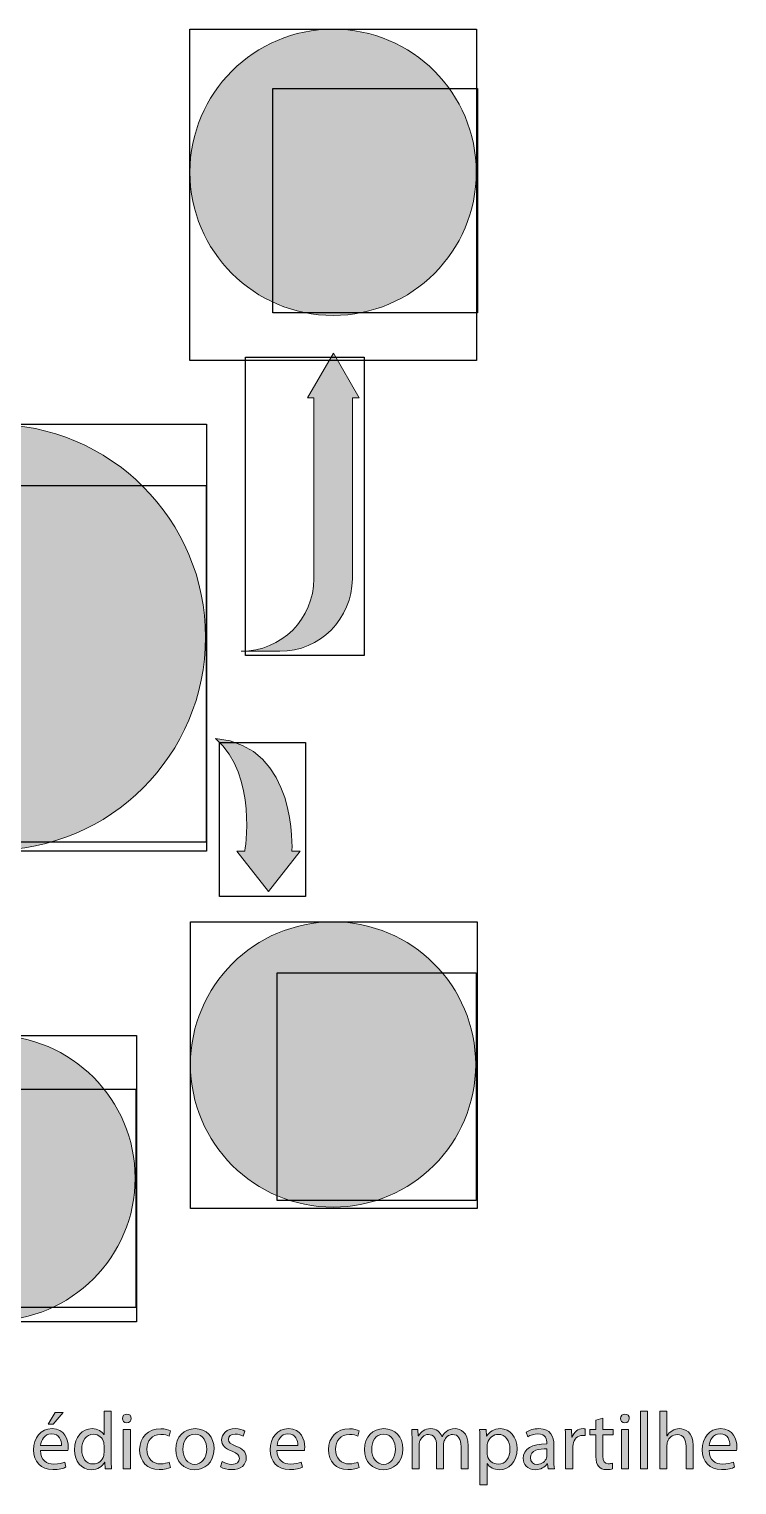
# Model space of a CAD drawing. Header units: inches. Extents: x -507 to 1392, y -754 to 68.
# Drawn here: x 1300.2 to 1387.4, y -216.9 to -37.6 of the extents above; entities that cross this region are included whole.
import ezdxf

# ---------------------------------------------------------------- set-up
doc = ezdxf.new("R2010")
doc.units = ezdxf.units.IN
doc.header["$MEASUREMENT"] = 0
doc.layers.add('back', color=7, linetype='Continuous')
picture_1 = doc.add_image_def('image11.png', size_in_pixel=(158, 183))
picture_2 = doc.add_image_def('image12.png', size_in_pixel=(219, 219))
picture_3 = doc.add_image_def('image15.png', size_in_pixel=(105, 115))
picture_4 = doc.add_image_def('image16.png', size_in_pixel=(105, 115))
picture_5 = doc.add_image_def('image17.png', size_in_pixel=(147, 170))
picture_6 = doc.add_image_def('image20.png', size_in_pixel=(105, 112))
picture_7 = doc.add_image_def('image21.png', size_in_pixel=(147, 147))
picture_8 = doc.add_image_def('image22.png', size_in_pixel=(102, 117))
picture_9 = doc.add_image_def('image23.png', size_in_pixel=(147, 147))
picture_10 = doc.add_image_def('image25.png', size_in_pixel=(61, 153))
picture_11 = doc.add_image_def('image27.png', size_in_pixel=(44, 79))

# ---------------------------------------------------------------- blocks, each defined once
blk = doc.blocks.new('block 54')
at = {"layer": 'back', "true_color": 0x326699}
h = blk.add_hatch(color=165, dxfattribs=at)
h.dxf.hatch_style = 2
edge = h.paths.add_edge_path()
edge.add_spline(control_points=[(1321.95, -112.53), (1321.95, -98.05), (1310.21, -86.3), (1295.72, -86.3), (1281.24, -86.3), (1269.49, -98.05), (1269.49, -112.53), (1269.49, -127.01), (1281.24, -138.76), (1295.72, -138.76), (1310.21, -138.76), (1321.95, -127.01), (1321.95, -112.53)], knot_values=[0, 0, 0, 0, 1, 1, 1, 2, 2, 2, 3, 3, 3, 4, 4, 4, 4], degree=3, periodic=1)
at = {"layer": 'back', "lineweight": 0}
blk.add_open_spline([(1321.95, -112.53), (1321.95, -98.05), (1310.21, -86.3), (1295.72, -86.3), (1281.24, -86.3), (1269.49, -98.05), (1269.49, -112.53), (1269.49, -127.01), (1281.24, -138.76), (1295.72, -138.76), (1310.21, -138.76), (1321.95, -127.01), (1321.95, -112.53)], degree=3, knots=[0, 0, 0, 0, 1, 1, 1, 2, 2, 2, 3, 3, 3, 4, 4, 4, 4], dxfattribs=at)
blk = doc.blocks.new('block 53')
at = {"layer": 'back'}
blk.add_blockref('block 54', (0, 0), dxfattribs=at)
blk = doc.blocks.new('block 55')
at = {"layer": 'back'}
image = blk.add_image(picture_2, insert=(1269.49, -138.86), size_in_units=(52.56, 52.56), dxfattribs=at)
blk = doc.blocks.new('block 52')
at = {"layer": 'back'}
for name in ['block 53', 'block 55']:
    blk.add_blockref(name, (0, 0), dxfattribs=at)
image = blk.add_image(picture_1, insert=(1284.12, -137.77), size_in_units=(37.92, 43.92), dxfattribs=at)
blk = doc.blocks.new('block 62')
at = {"layer": 'back'}
image = blk.add_image(picture_5, insert=(1320.02, -78.43), size_in_units=(35.28, 40.8), dxfattribs=at)
blk = doc.blocks.new('block 61')
at = {"layer": 'back', "true_color": 0x326699}
h = blk.add_hatch(color=165, dxfattribs=at)
h.dxf.hatch_style = 2
edge = h.paths.add_edge_path()
edge.add_spline(control_points=[(1355.28, -55.26), (1355.28, -45.52), (1347.39, -37.63), (1337.65, -37.63), (1327.91, -37.63), (1320.02, -45.52), (1320.02, -55.26), (1320.02, -65), (1327.91, -72.89), (1337.65, -72.89), (1347.39, -72.89), (1355.28, -65), (1355.28, -55.26)], knot_values=[0, 0, 0, 0, 1, 1, 1, 2, 2, 2, 3, 3, 3, 4, 4, 4, 4], degree=3, periodic=1)
at = {"layer": 'back', "lineweight": 0}
blk.add_open_spline([(1355.28, -55.26), (1355.28, -45.52), (1347.39, -37.63), (1337.65, -37.63), (1327.91, -37.63), (1320.02, -45.52), (1320.02, -55.26), (1320.02, -65), (1327.91, -72.89), (1337.65, -72.89), (1347.39, -72.89), (1355.28, -65), (1355.28, -55.26)], degree=3, knots=[0, 0, 0, 0, 1, 1, 1, 2, 2, 2, 3, 3, 3, 4, 4, 4, 4], dxfattribs=at)
at = {"layer": 'back'}
blk.add_blockref('block 62', (0, 0), dxfattribs=at)
image = blk.add_image(picture_4, insert=(1330.23, -72.56), size_in_units=(25.2, 27.6), dxfattribs=at)
blk = doc.blocks.new('block 60')
at = {"layer": 'back'}
blk.add_blockref('block 61', (0, 0), dxfattribs=at)
image = blk.add_image(picture_3, insert=(1330.23, -72.56), size_in_units=(25.2, 27.6), dxfattribs=at)
blk = doc.blocks.new('block 68')
at = {"layer": 'back', "true_color": 0x326699}
h = blk.add_hatch(color=165, dxfattribs=at)
h.dxf.hatch_style = 2
edge = h.paths.add_edge_path()
edge.add_spline(control_points=[(1313.28, -179.14), (1313.28, -169.44), (1305.42, -161.57), (1295.72, -161.57), (1286.02, -161.57), (1278.16, -169.44), (1278.16, -179.14), (1278.16, -188.83), (1286.02, -196.7), (1295.72, -196.7), (1305.42, -196.7), (1313.28, -188.83), (1313.28, -179.14)], knot_values=[0, 0, 0, 0, 1, 1, 1, 2, 2, 2, 3, 3, 3, 4, 4, 4, 4], degree=3, periodic=1)
at = {"layer": 'back', "lineweight": 0}
blk.add_open_spline([(1313.28, -179.14), (1313.28, -169.44), (1305.42, -161.57), (1295.72, -161.57), (1286.02, -161.57), (1278.16, -169.44), (1278.16, -179.14), (1278.16, -188.83), (1286.02, -196.7), (1295.72, -196.7), (1305.42, -196.7), (1313.28, -188.83), (1313.28, -179.14)], degree=3, knots=[0, 0, 0, 0, 1, 1, 1, 2, 2, 2, 3, 3, 3, 4, 4, 4, 4], dxfattribs=at)
at = {"layer": 'back'}
image = blk.add_image(picture_6, insert=(1288.18, -195.08), size_in_units=(25.2, 26.88), dxfattribs=at)
blk = doc.blocks.new('block 67')
at = {"layer": 'back'}
blk.add_blockref('block 68', (0, 0), dxfattribs=at)
blk = doc.blocks.new('block 69')
at = {"layer": 'back'}
image = blk.add_image(picture_7, insert=(1278.16, -196.85), size_in_units=(35.28, 35.28), dxfattribs=at)
blk = doc.blocks.new('block 66')
at = {"layer": 'back'}
for name in ['block 67', 'block 69']:
    blk.add_blockref(name, (0, 0), dxfattribs=at)
blk = doc.blocks.new('block 72')
at = {"layer": 'back', "true_color": 0x326699}
h = blk.add_hatch(color=165, dxfattribs=at)
h.dxf.hatch_style = 2
edge = h.paths.add_edge_path()
edge.add_spline(control_points=[(1355.21, -165.16), (1355.21, -155.46), (1347.35, -147.59), (1337.65, -147.59), (1327.95, -147.59), (1320.09, -155.46), (1320.09, -165.16), (1320.09, -174.85), (1327.95, -182.72), (1337.65, -182.72), (1347.35, -182.72), (1355.21, -174.85), (1355.21, -165.16)], knot_values=[0, 0, 0, 0, 1, 1, 1, 2, 2, 2, 3, 3, 3, 4, 4, 4, 4], degree=3, periodic=1)
at = {"layer": 'back', "lineweight": 0}
blk.add_open_spline([(1355.21, -165.16), (1355.21, -155.46), (1347.35, -147.59), (1337.65, -147.59), (1327.95, -147.59), (1320.09, -155.46), (1320.09, -165.16), (1320.09, -174.85), (1327.95, -182.72), (1337.65, -182.72), (1347.35, -182.72), (1355.21, -174.85), (1355.21, -165.16)], degree=3, knots=[0, 0, 0, 0, 1, 1, 1, 2, 2, 2, 3, 3, 3, 4, 4, 4, 4], dxfattribs=at)
blk = doc.blocks.new('block 71')
at = {"layer": 'back'}
blk.add_blockref('block 72', (0, 0), dxfattribs=at)
blk = doc.blocks.new('block 73')
at = {"layer": 'back'}
image = blk.add_image(picture_9, insert=(1320.09, -182.87), size_in_units=(35.28, 35.28), dxfattribs=at)
blk = doc.blocks.new('block 70')
at = {"layer": 'back'}
for name in ['block 71', 'block 73']:
    blk.add_blockref(name, (0, 0), dxfattribs=at)
image = blk.add_image(picture_8, insert=(1330.77, -181.92), size_in_units=(24.48, 28.08), dxfattribs=at)
blk = doc.blocks.new('block 77')
at = {"layer": 'back', "true_color": 0xcc3332}
h = blk.add_hatch(color=22, dxfattribs=at)
h.dxf.hatch_style = 2
edge = h.paths.add_edge_path()
edge.add_spline(control_points=[(1337.68, -77.54), (1337.68, -77.54), (1340.86, -83.06), (1340.86, -83.06), (1340.86, -83.06), (1340.02, -83.06), (1340.02, -83.06), (1340.02, -83.06), (1340.02, -105.32), (1340.02, -105.32), (1340.02, -110.26), (1336.02, -114.26), (1331.08, -114.26), (1331.08, -114.26), (1326.35, -114.26), (1326.35, -114.26), (1331.29, -114.26), (1335.29, -110.26), (1335.29, -105.32), (1335.29, -105.32), (1335.29, -83.06), (1335.29, -83.06), (1335.29, -83.06), (1334.49, -83.06), (1334.49, -83.06), (1334.49, -83.06), (1337.68, -77.54), (1337.68, -77.54)], knot_values=[0, 0, 0, 0, 1, 1, 1, 2, 2, 2, 3, 3, 3, 4, 4, 4, 5, 5, 5, 6, 6, 6, 7, 7, 7, 8, 8, 8, 9, 9, 9, 9], degree=3, periodic=1)
at = {"layer": 'back', "lineweight": 0}
blk.add_open_spline([(1337.68, -77.54), (1337.68, -77.54), (1340.86, -83.06), (1340.86, -83.06), (1340.86, -83.06), (1340.02, -83.06), (1340.02, -83.06), (1340.02, -83.06), (1340.02, -105.32), (1340.02, -105.32), (1340.02, -110.26), (1336.02, -114.26), (1331.08, -114.26), (1331.08, -114.26), (1326.35, -114.26), (1326.35, -114.26), (1331.29, -114.26), (1335.29, -110.26), (1335.29, -105.32), (1335.29, -105.32), (1335.29, -83.06), (1335.29, -83.06), (1335.29, -83.06), (1334.49, -83.06), (1334.49, -83.06), (1334.49, -83.06), (1337.68, -77.54), (1337.68, -77.54)], degree=3, knots=[0, 0, 0, 0, 1, 1, 1, 2, 2, 2, 3, 3, 3, 4, 4, 4, 5, 5, 5, 6, 6, 6, 7, 7, 7, 8, 8, 8, 9, 9, 9, 9], dxfattribs=at)
blk = doc.blocks.new('block 76')
at = {"layer": 'back'}
blk.add_blockref('block 77', (0, 0), dxfattribs=at)
image = blk.add_image(picture_10, insert=(1326.85, -114.76), size_in_units=(14.64, 36.72), dxfattribs=at)
blk = doc.blocks.new('block 81')
at = {"layer": 'back', "true_color": 0xcc3332}
h = blk.add_hatch(color=22, dxfattribs=at)
h.dxf.hatch_style = 2
edge = h.paths.add_edge_path()
edge.add_spline(control_points=[(1329.7, -143.86), (1329.7, -143.86), (1333.6, -138.89), (1333.6, -138.89), (1333.6, -138.89), (1332.58, -138.89), (1332.58, -138.89), (1332.58, -138.89), (1333.37, -125.89), (1323.18, -125), (1328.42, -129.62), (1326.78, -138.89), (1326.78, -138.89), (1326.78, -138.89), (1325.8, -138.89), (1325.8, -138.89), (1325.8, -138.89), (1329.7, -143.86), (1329.7, -143.86)], knot_values=[0, 0, 0, 0, 1, 1, 1, 2, 2, 2, 3, 3, 3, 4, 4, 4, 5, 5, 5, 6, 6, 6, 6], degree=3, periodic=1)
at = {"layer": 'back', "lineweight": 0}
blk.add_open_spline([(1329.7, -143.86), (1329.7, -143.86), (1333.6, -138.89), (1333.6, -138.89), (1333.6, -138.89), (1332.58, -138.89), (1332.58, -138.89), (1332.58, -138.89), (1333.37, -125.89), (1323.18, -125), (1328.42, -129.62), (1326.78, -138.89), (1326.78, -138.89), (1326.78, -138.89), (1325.8, -138.89), (1325.8, -138.89), (1325.8, -138.89), (1329.7, -143.86), (1329.7, -143.86)], degree=3, knots=[0, 0, 0, 0, 1, 1, 1, 2, 2, 2, 3, 3, 3, 4, 4, 4, 5, 5, 5, 6, 6, 6, 6], dxfattribs=at)
blk = doc.blocks.new('block 80')
at = {"layer": 'back'}
blk.add_blockref('block 81', (0, 0), dxfattribs=at)
image = blk.add_image(picture_11, insert=(1323.68, -144.46), size_in_units=(10.56, 18.96), dxfattribs=at)
blk = doc.blocks.new('block 51')
at = {"layer": 'back'}
for name in ['block 60', 'block 76', 'block 52', 'block 80', 'block 70', 'block 66']:
    blk.add_blockref(name, (0, 0), dxfattribs=at)
blk = doc.blocks.new('block 163')
at = {"layer": 'back', "true_color": 0x231f20}
h = blk.add_hatch(color=250, dxfattribs=at)
h.dxf.hatch_style = 2
edge = h.paths.add_edge_path()
edge.add_spline(control_points=[(1310.33, -207.85), (1310.33, -207.85), (1310.33, -213.7), (1310.33, -213.7), (1310.33, -214.13), (1310.34, -214.62), (1310.37, -214.95), (1310.37, -214.95), (1309.58, -214.95), (1309.58, -214.95), (1309.58, -214.95), (1309.54, -214.11), (1309.54, -214.11), (1309.54, -214.11), (1309.52, -214.11), (1309.52, -214.11), (1309.25, -214.65), (1308.67, -215.06), (1307.88, -215.06), (1306.71, -215.06), (1305.81, -214.07), (1305.81, -212.6), (1305.8, -210.99), (1306.8, -210), (1307.98, -210), (1308.71, -210), (1309.21, -210.35), (1309.43, -210.74), (1309.43, -210.74), (1309.45, -210.74), (1309.45, -210.74), (1309.45, -210.74), (1309.45, -207.85), (1309.45, -207.85), (1309.45, -207.85), (1310.33, -207.85), (1310.33, -207.85)], knot_values=[0, 0, 0, 0, 1, 1, 1, 2, 2, 2, 3, 3, 3, 4, 4, 4, 5, 5, 5, 6, 6, 6, 7, 7, 7, 8, 8, 8, 9, 9, 9, 10, 10, 10, 11, 11, 11, 12, 12, 12, 12], degree=3, periodic=1)
edge = h.paths.add_edge_path()
edge.add_spline(control_points=[(1309.45, -212.08), (1309.45, -211.97), (1309.44, -211.82), (1309.42, -211.71), (1309.28, -211.15), (1308.8, -210.69), (1308.15, -210.69), (1307.24, -210.69), (1306.7, -211.49), (1306.7, -212.56), (1306.7, -213.54), (1307.18, -214.35), (1308.12, -214.35), (1308.71, -214.35), (1309.25, -213.96), (1309.42, -213.3), (1309.44, -213.18), (1309.45, -213.06), (1309.45, -212.92), (1309.45, -212.92), (1309.45, -212.08), (1309.45, -212.08)], knot_values=[0, 0, 0, 0, 1, 1, 1, 2, 2, 2, 3, 3, 3, 4, 4, 4, 5, 5, 5, 6, 6, 6, 7, 7, 7, 7], degree=3, periodic=1)
h = blk.add_hatch(color=250, dxfattribs=at)
h.dxf.hatch_style = 2
h.paths.add_polyline_path([(1375.5, -207.85), (1376.38, -207.85), (1376.38, -214.95), (1375.5, -214.95)])
h = blk.add_hatch(color=250, dxfattribs=at)
h.dxf.hatch_style = 2
edge = h.paths.add_edge_path()
edge.add_spline(control_points=[(1377.88, -207.85), (1377.88, -207.85), (1378.76, -207.85), (1378.76, -207.85), (1378.76, -207.85), (1378.76, -210.87), (1378.76, -210.87), (1378.76, -210.87), (1378.78, -210.87), (1378.78, -210.87), (1378.92, -210.62), (1379.14, -210.4), (1379.41, -210.25), (1379.67, -210.1), (1379.97, -210), (1380.3, -210), (1380.95, -210), (1381.99, -210.4), (1381.99, -212.07), (1381.99, -212.07), (1381.99, -214.95), (1381.99, -214.95), (1381.99, -214.95), (1381.11, -214.95), (1381.11, -214.95), (1381.11, -214.95), (1381.11, -212.17), (1381.11, -212.17), (1381.11, -211.39), (1380.82, -210.73), (1380, -210.73), (1379.42, -210.73), (1378.98, -211.13), (1378.82, -211.61), (1378.77, -211.73), (1378.76, -211.86), (1378.76, -212.03), (1378.76, -212.03), (1378.76, -214.95), (1378.76, -214.95), (1378.76, -214.95), (1377.88, -214.95), (1377.88, -214.95), (1377.88, -214.95), (1377.88, -207.85), (1377.88, -207.85)], knot_values=[0, 0, 0, 0, 1, 1, 1, 2, 2, 2, 3, 3, 3, 4, 4, 4, 5, 5, 5, 6, 6, 6, 7, 7, 7, 8, 8, 8, 9, 9, 9, 10, 10, 10, 11, 11, 11, 12, 12, 12, 13, 13, 13, 14, 14, 14, 15, 15, 15, 15], degree=3, periodic=1)
h = blk.add_hatch(color=250, dxfattribs=at)
h.dxf.hatch_style = 2
edge = h.paths.add_edge_path()
edge.add_spline(control_points=[(1301.62, -212.69), (1301.64, -213.88), (1302.4, -214.37), (1303.28, -214.37), (1303.91, -214.37), (1304.29, -214.26), (1304.62, -214.12), (1304.62, -214.12), (1304.76, -214.75), (1304.76, -214.75), (1304.46, -214.89), (1303.93, -215.05), (1303.16, -215.05), (1301.67, -215.05), (1300.78, -214.07), (1300.78, -212.61), (1300.78, -211.15), (1301.64, -210), (1303.05, -210), (1304.62, -210), (1305.04, -211.39), (1305.04, -212.28), (1305.04, -212.46), (1305.03, -212.6), (1305.01, -212.69), (1305.01, -212.69), (1301.62, -212.69), (1301.62, -212.69)], knot_values=[0, 0, 0, 0, 1, 1, 1, 2, 2, 2, 3, 3, 3, 4, 4, 4, 5, 5, 5, 6, 6, 6, 7, 7, 7, 8, 8, 8, 9, 9, 9, 9], degree=3, periodic=1)
edge = h.paths.add_edge_path()
edge.add_spline(control_points=[(1304.2, -212.06), (1304.21, -211.5), (1303.97, -210.63), (1302.98, -210.63), (1302.09, -210.63), (1301.7, -211.45), (1301.63, -212.06), (1301.63, -212.06), (1304.2, -212.06), (1304.2, -212.06)], knot_values=[0, 0, 0, 0, 1, 1, 1, 2, 2, 2, 3, 3, 3, 3], degree=3, periodic=1)
h.paths.add_polyline_path([(1304.41, -208.02), (1303.19, -209.45), (1302.56, -209.45), (1303.44, -208.02)])
h = blk.add_hatch(color=250, dxfattribs=at)
h.dxf.hatch_style = 2
edge = h.paths.add_edge_path()
edge.add_spline(control_points=[(1312.8, -208.75), (1312.81, -209.05), (1312.59, -209.29), (1312.24, -209.29), (1311.93, -209.29), (1311.71, -209.05), (1311.71, -208.75), (1311.71, -208.44), (1311.94, -208.2), (1312.26, -208.2), (1312.59, -208.2), (1312.8, -208.44), (1312.8, -208.75)], knot_values=[0, 0, 0, 0, 1, 1, 1, 2, 2, 2, 3, 3, 3, 4, 4, 4, 4], degree=3, periodic=1)
h.paths.add_polyline_path([(1311.82, -214.95), (1311.82, -210.11), (1312.7, -210.11), (1312.7, -214.95)])
h = blk.add_hatch(color=250, dxfattribs=at)
h.dxf.hatch_style = 2
edge = h.paths.add_edge_path()
edge.add_spline(control_points=[(1370.87, -208.72), (1370.87, -208.72), (1370.87, -210.11), (1370.87, -210.11), (1370.87, -210.11), (1372.12, -210.11), (1372.12, -210.11), (1372.12, -210.11), (1372.12, -210.78), (1372.12, -210.78), (1372.12, -210.78), (1370.87, -210.78), (1370.87, -210.78), (1370.87, -210.78), (1370.87, -213.39), (1370.87, -213.39), (1370.87, -213.99), (1371.04, -214.33), (1371.52, -214.33), (1371.75, -214.33), (1371.92, -214.3), (1372.03, -214.27), (1372.03, -214.27), (1372.07, -214.93), (1372.07, -214.93), (1371.9, -215), (1371.63, -215.05), (1371.29, -215.05), (1370.88, -215.05), (1370.56, -214.92), (1370.35, -214.68), (1370.1, -214.42), (1370.01, -213.99), (1370.01, -213.42), (1370.01, -213.42), (1370.01, -210.78), (1370.01, -210.78), (1370.01, -210.78), (1369.26, -210.78), (1369.26, -210.78), (1369.26, -210.78), (1369.26, -210.11), (1369.26, -210.11), (1369.26, -210.11), (1370.01, -210.11), (1370.01, -210.11), (1370.01, -210.11), (1370.01, -208.95), (1370.01, -208.95), (1370.01, -208.95), (1370.87, -208.72), (1370.87, -208.72)], knot_values=[0, 0, 0, 0, 1, 1, 1, 2, 2, 2, 3, 3, 3, 4, 4, 4, 5, 5, 5, 6, 6, 6, 7, 7, 7, 8, 8, 8, 9, 9, 9, 10, 10, 10, 11, 11, 11, 12, 12, 12, 13, 13, 13, 14, 14, 14, 15, 15, 15, 16, 16, 16, 17, 17, 17, 17], degree=3, periodic=1)
h = blk.add_hatch(color=250, dxfattribs=at)
h.dxf.hatch_style = 2
edge = h.paths.add_edge_path()
edge.add_spline(control_points=[(1374.12, -208.75), (1374.12, -209.05), (1373.91, -209.29), (1373.56, -209.29), (1373.25, -209.29), (1373.03, -209.05), (1373.03, -208.75), (1373.03, -208.44), (1373.26, -208.2), (1373.58, -208.2), (1373.91, -208.2), (1374.12, -208.44), (1374.12, -208.75)], knot_values=[0, 0, 0, 0, 1, 1, 1, 2, 2, 2, 3, 3, 3, 4, 4, 4, 4], degree=3, periodic=1)
h.paths.add_polyline_path([(1373.14, -214.95), (1373.14, -210.11), (1374.02, -210.11), (1374.02, -214.95)])
h = blk.add_hatch(color=250, dxfattribs=at)
h.dxf.hatch_style = 2
edge = h.paths.add_edge_path()
edge.add_spline(control_points=[(1317.62, -214.77), (1317.4, -214.89), (1316.89, -215.05), (1316.24, -215.05), (1314.78, -215.05), (1313.83, -214.06), (1313.83, -212.58), (1313.83, -211.09), (1314.85, -210.01), (1316.43, -210.01), (1316.95, -210.01), (1317.41, -210.14), (1317.64, -210.26), (1317.64, -210.26), (1317.45, -210.94), (1317.45, -210.94), (1317.24, -210.82), (1316.91, -210.71), (1316.43, -210.71), (1315.32, -210.71), (1314.72, -211.53), (1314.72, -212.54), (1314.72, -213.66), (1315.44, -214.35), (1316.4, -214.35), (1316.9, -214.35), (1317.23, -214.22), (1317.47, -214.11), (1317.47, -214.11), (1317.62, -214.77), (1317.62, -214.77)], knot_values=[0, 0, 0, 0, 1, 1, 1, 2, 2, 2, 3, 3, 3, 4, 4, 4, 5, 5, 5, 6, 6, 6, 7, 7, 7, 8, 8, 8, 9, 9, 9, 10, 10, 10, 10], degree=3, periodic=1)
h = blk.add_hatch(color=250, dxfattribs=at)
h.dxf.hatch_style = 2
edge = h.paths.add_edge_path()
edge.add_spline(control_points=[(1322.99, -212.49), (1322.99, -214.28), (1321.75, -215.06), (1320.58, -215.06), (1319.28, -215.06), (1318.27, -214.1), (1318.27, -212.57), (1318.27, -210.95), (1319.33, -210), (1320.67, -210), (1322.05, -210), (1322.99, -211.01), (1322.99, -212.49)], knot_values=[0, 0, 0, 0, 1, 1, 1, 2, 2, 2, 3, 3, 3, 4, 4, 4, 4], degree=3, periodic=1)
edge = h.paths.add_edge_path()
edge.add_spline(control_points=[(1319.16, -212.54), (1319.16, -213.6), (1319.77, -214.4), (1320.62, -214.4), (1321.46, -214.4), (1322.09, -213.61), (1322.09, -212.52), (1322.09, -211.7), (1321.68, -210.66), (1320.65, -210.66), (1319.61, -210.66), (1319.16, -211.62), (1319.16, -212.54)], knot_values=[0, 0, 0, 0, 1, 1, 1, 2, 2, 2, 3, 3, 3, 4, 4, 4, 4], degree=3, periodic=1)
h = blk.add_hatch(color=250, dxfattribs=at)
h.dxf.hatch_style = 2
edge = h.paths.add_edge_path()
edge.add_spline(control_points=[(1324.01, -214.05), (1324.27, -214.22), (1324.73, -214.4), (1325.17, -214.4), (1325.81, -214.4), (1326.11, -214.08), (1326.11, -213.68), (1326.11, -213.26), (1325.86, -213.03), (1325.21, -212.79), (1324.34, -212.48), (1323.93, -212), (1323.93, -211.42), (1323.93, -210.64), (1324.56, -210), (1325.6, -210), (1326.09, -210), (1326.52, -210.14), (1326.79, -210.3), (1326.79, -210.3), (1326.57, -210.94), (1326.57, -210.94), (1326.38, -210.82), (1326.03, -210.66), (1325.58, -210.66), (1325.06, -210.66), (1324.77, -210.96), (1324.77, -211.32), (1324.77, -211.72), (1325.06, -211.9), (1325.69, -212.14), (1326.53, -212.46), (1326.96, -212.88), (1326.96, -213.6), (1326.96, -214.45), (1326.3, -215.05), (1325.15, -215.05), (1324.62, -215.05), (1324.13, -214.92), (1323.79, -214.72), (1323.79, -214.72), (1324.01, -214.05), (1324.01, -214.05)], knot_values=[0, 0, 0, 0, 1, 1, 1, 2, 2, 2, 3, 3, 3, 4, 4, 4, 5, 5, 5, 6, 6, 6, 7, 7, 7, 8, 8, 8, 9, 9, 9, 10, 10, 10, 11, 11, 11, 12, 12, 12, 13, 13, 13, 14, 14, 14, 14], degree=3, periodic=1)
h = blk.add_hatch(color=250, dxfattribs=at)
h.dxf.hatch_style = 2
edge = h.paths.add_edge_path()
edge.add_spline(control_points=[(1330.74, -212.69), (1330.76, -213.88), (1331.52, -214.37), (1332.4, -214.37), (1333.02, -214.37), (1333.4, -214.26), (1333.73, -214.12), (1333.73, -214.12), (1333.88, -214.75), (1333.88, -214.75), (1333.57, -214.89), (1333.04, -215.05), (1332.28, -215.05), (1330.79, -215.05), (1329.9, -214.07), (1329.9, -212.61), (1329.9, -211.15), (1330.76, -210), (1332.17, -210), (1333.74, -210), (1334.16, -211.39), (1334.16, -212.28), (1334.16, -212.46), (1334.14, -212.6), (1334.13, -212.69), (1334.13, -212.69), (1330.74, -212.69), (1330.74, -212.69)], knot_values=[0, 0, 0, 0, 1, 1, 1, 2, 2, 2, 3, 3, 3, 4, 4, 4, 5, 5, 5, 6, 6, 6, 7, 7, 7, 8, 8, 8, 9, 9, 9, 9], degree=3, periodic=1)
edge = h.paths.add_edge_path()
edge.add_spline(control_points=[(1333.31, -212.06), (1333.32, -211.5), (1333.08, -210.63), (1332.09, -210.63), (1331.21, -210.63), (1330.82, -211.45), (1330.75, -212.06), (1330.75, -212.06), (1333.31, -212.06), (1333.31, -212.06)], knot_values=[0, 0, 0, 0, 1, 1, 1, 2, 2, 2, 3, 3, 3, 3], degree=3, periodic=1)
h = blk.add_hatch(color=250, dxfattribs=at)
h.dxf.hatch_style = 2
edge = h.paths.add_edge_path()
edge.add_spline(control_points=[(1340.86, -214.77), (1340.63, -214.89), (1340.12, -215.05), (1339.47, -215.05), (1338.02, -215.05), (1337.07, -214.06), (1337.07, -212.58), (1337.07, -211.09), (1338.09, -210.01), (1339.67, -210.01), (1340.18, -210.01), (1340.64, -210.14), (1340.88, -210.26), (1340.88, -210.26), (1340.68, -210.94), (1340.68, -210.94), (1340.47, -210.82), (1340.14, -210.71), (1339.67, -210.71), (1338.56, -210.71), (1337.96, -211.53), (1337.96, -212.54), (1337.96, -213.66), (1338.68, -214.35), (1339.63, -214.35), (1340.13, -214.35), (1340.46, -214.22), (1340.71, -214.11), (1340.71, -214.11), (1340.86, -214.77), (1340.86, -214.77)], knot_values=[0, 0, 0, 0, 1, 1, 1, 2, 2, 2, 3, 3, 3, 4, 4, 4, 5, 5, 5, 6, 6, 6, 7, 7, 7, 8, 8, 8, 9, 9, 9, 10, 10, 10, 10], degree=3, periodic=1)
h = blk.add_hatch(color=250, dxfattribs=at)
h.dxf.hatch_style = 2
edge = h.paths.add_edge_path()
edge.add_spline(control_points=[(1346.23, -212.49), (1346.23, -214.28), (1345, -215.06), (1343.83, -215.06), (1342.52, -215.06), (1341.51, -214.1), (1341.51, -212.57), (1341.51, -210.95), (1342.57, -210), (1343.91, -210), (1345.29, -210), (1346.23, -211.01), (1346.23, -212.49)], knot_values=[0, 0, 0, 0, 1, 1, 1, 2, 2, 2, 3, 3, 3, 4, 4, 4, 4], degree=3, periodic=1)
edge = h.paths.add_edge_path()
edge.add_spline(control_points=[(1342.4, -212.54), (1342.4, -213.6), (1343.01, -214.4), (1343.87, -214.4), (1344.71, -214.4), (1345.33, -213.61), (1345.33, -212.52), (1345.33, -211.7), (1344.92, -210.66), (1343.89, -210.66), (1342.85, -210.66), (1342.4, -211.62), (1342.4, -212.54)], knot_values=[0, 0, 0, 0, 1, 1, 1, 2, 2, 2, 3, 3, 3, 4, 4, 4, 4], degree=3, periodic=1)
h = blk.add_hatch(color=250, dxfattribs=at)
h.dxf.hatch_style = 2
edge = h.paths.add_edge_path()
edge.add_spline(control_points=[(1347.37, -211.42), (1347.37, -210.92), (1347.36, -210.51), (1347.33, -210.11), (1347.33, -210.11), (1348.1, -210.11), (1348.1, -210.11), (1348.1, -210.11), (1348.14, -210.89), (1348.14, -210.89), (1348.14, -210.89), (1348.17, -210.89), (1348.17, -210.89), (1348.44, -210.43), (1348.89, -210), (1349.68, -210), (1350.34, -210), (1350.84, -210.4), (1351.05, -210.97), (1351.05, -210.97), (1351.07, -210.97), (1351.07, -210.97), (1351.22, -210.7), (1351.41, -210.49), (1351.61, -210.34), (1351.9, -210.12), (1352.22, -210), (1352.68, -210), (1353.32, -210), (1354.27, -210.42), (1354.27, -212.1), (1354.27, -212.1), (1354.27, -214.95), (1354.27, -214.95), (1354.27, -214.95), (1353.41, -214.95), (1353.41, -214.95), (1353.41, -214.95), (1353.41, -212.21), (1353.41, -212.21), (1353.41, -211.28), (1353.07, -210.72), (1352.36, -210.72), (1351.86, -210.72), (1351.47, -211.09), (1351.32, -211.52), (1351.28, -211.64), (1351.25, -211.8), (1351.25, -211.96), (1351.25, -211.96), (1351.25, -214.95), (1351.25, -214.95), (1351.25, -214.95), (1350.39, -214.95), (1350.39, -214.95), (1350.39, -214.95), (1350.39, -212.05), (1350.39, -212.05), (1350.39, -211.28), (1350.05, -210.72), (1349.38, -210.72), (1348.84, -210.72), (1348.44, -211.16), (1348.3, -211.6), (1348.25, -211.73), (1348.23, -211.88), (1348.23, -212.03), (1348.23, -212.03), (1348.23, -214.95), (1348.23, -214.95), (1348.23, -214.95), (1347.37, -214.95), (1347.37, -214.95), (1347.37, -214.95), (1347.37, -211.42), (1347.37, -211.42)], knot_values=[0, 0, 0, 0, 1, 1, 1, 2, 2, 2, 3, 3, 3, 4, 4, 4, 5, 5, 5, 6, 6, 6, 7, 7, 7, 8, 8, 8, 9, 9, 9, 10, 10, 10, 11, 11, 11, 12, 12, 12, 13, 13, 13, 14, 14, 14, 15, 15, 15, 16, 16, 16, 17, 17, 17, 18, 18, 18, 19, 19, 19, 20, 20, 20, 21, 21, 21, 22, 22, 22, 23, 23, 23, 24, 24, 24, 25, 25, 25, 25], degree=3, periodic=1)
h = blk.add_hatch(color=250, dxfattribs=at)
h.dxf.hatch_style = 2
edge = h.paths.add_edge_path()
edge.add_spline(control_points=[(1355.73, -211.69), (1355.73, -211.07), (1355.71, -210.57), (1355.69, -210.11), (1355.69, -210.11), (1356.48, -210.11), (1356.48, -210.11), (1356.48, -210.11), (1356.52, -210.94), (1356.52, -210.94), (1356.52, -210.94), (1356.54, -210.94), (1356.54, -210.94), (1356.9, -210.35), (1357.47, -210), (1358.25, -210), (1359.42, -210), (1360.3, -210.99), (1360.3, -212.46), (1360.3, -214.2), (1359.25, -215.06), (1358.11, -215.06), (1357.47, -215.06), (1356.91, -214.78), (1356.62, -214.3), (1356.62, -214.3), (1356.6, -214.3), (1356.6, -214.3), (1356.6, -214.3), (1356.6, -216.93), (1356.6, -216.93), (1356.6, -216.93), (1355.73, -216.93), (1355.73, -216.93), (1355.73, -216.93), (1355.73, -211.69), (1355.73, -211.69)], knot_values=[0, 0, 0, 0, 1, 1, 1, 2, 2, 2, 3, 3, 3, 4, 4, 4, 5, 5, 5, 6, 6, 6, 7, 7, 7, 8, 8, 8, 9, 9, 9, 10, 10, 10, 11, 11, 11, 12, 12, 12, 12], degree=3, periodic=1)
edge = h.paths.add_edge_path()
edge.add_spline(control_points=[(1356.6, -212.98), (1356.6, -213.11), (1356.62, -213.23), (1356.64, -213.34), (1356.8, -213.95), (1357.33, -214.37), (1357.96, -214.37), (1358.88, -214.37), (1359.42, -213.61), (1359.42, -212.5), (1359.42, -211.53), (1358.92, -210.7), (1357.99, -210.7), (1357.39, -210.7), (1356.83, -211.13), (1356.66, -211.79), (1356.63, -211.9), (1356.6, -212.03), (1356.6, -212.15), (1356.6, -212.15), (1356.6, -212.98), (1356.6, -212.98)], knot_values=[0, 0, 0, 0, 1, 1, 1, 2, 2, 2, 3, 3, 3, 4, 4, 4, 5, 5, 5, 6, 6, 6, 7, 7, 7, 7], degree=3, periodic=1)
h = blk.add_hatch(color=250, dxfattribs=at)
h.dxf.hatch_style = 2
edge = h.paths.add_edge_path()
edge.add_spline(control_points=[(1364.11, -214.95), (1364.11, -214.95), (1364.04, -214.34), (1364.04, -214.34), (1364.04, -214.34), (1364.01, -214.34), (1364.01, -214.34), (1363.74, -214.72), (1363.22, -215.06), (1362.54, -215.06), (1361.56, -215.06), (1361.06, -214.37), (1361.06, -213.67), (1361.06, -212.5), (1362.1, -211.86), (1363.96, -211.87), (1363.96, -211.87), (1363.96, -211.77), (1363.96, -211.77), (1363.96, -211.37), (1363.85, -210.65), (1362.87, -210.65), (1362.42, -210.65), (1361.95, -210.79), (1361.61, -211.01), (1361.61, -211.01), (1361.41, -210.43), (1361.41, -210.43), (1361.81, -210.17), (1362.38, -210), (1363, -210), (1364.47, -210), (1364.83, -211.01), (1364.83, -211.98), (1364.83, -211.98), (1364.83, -213.79), (1364.83, -213.79), (1364.83, -214.21), (1364.85, -214.62), (1364.91, -214.95), (1364.91, -214.95), (1364.11, -214.95), (1364.11, -214.95)], knot_values=[0, 0, 0, 0, 1, 1, 1, 2, 2, 2, 3, 3, 3, 4, 4, 4, 5, 5, 5, 6, 6, 6, 7, 7, 7, 8, 8, 8, 9, 9, 9, 10, 10, 10, 11, 11, 11, 12, 12, 12, 13, 13, 13, 14, 14, 14, 14], degree=3, periodic=1)
edge = h.paths.add_edge_path()
edge.add_spline(control_points=[(1363.98, -212.48), (1363.02, -212.46), (1361.94, -212.63), (1361.94, -213.57), (1361.94, -214.14), (1362.32, -214.41), (1362.76, -214.41), (1363.39, -214.41), (1363.79, -214.01), (1363.93, -213.6), (1363.96, -213.51), (1363.98, -213.41), (1363.98, -213.32), (1363.98, -213.32), (1363.98, -212.48), (1363.98, -212.48)], knot_values=[0, 0, 0, 0, 1, 1, 1, 2, 2, 2, 3, 3, 3, 4, 4, 4, 5, 5, 5, 5], degree=3, periodic=1)
h = blk.add_hatch(color=250, dxfattribs=at)
h.dxf.hatch_style = 2
edge = h.paths.add_edge_path()
edge.add_spline(control_points=[(1366.28, -211.62), (1366.28, -211.05), (1366.27, -210.56), (1366.24, -210.11), (1366.24, -210.11), (1367.01, -210.11), (1367.01, -210.11), (1367.01, -210.11), (1367.04, -211.06), (1367.04, -211.06), (1367.04, -211.06), (1367.08, -211.06), (1367.08, -211.06), (1367.3, -210.41), (1367.83, -210), (1368.42, -210), (1368.52, -210), (1368.58, -210.01), (1368.67, -210.03), (1368.67, -210.03), (1368.67, -210.86), (1368.67, -210.86), (1368.58, -210.84), (1368.49, -210.83), (1368.37, -210.83), (1367.75, -210.83), (1367.31, -211.3), (1367.19, -211.96), (1367.17, -212.08), (1367.15, -212.22), (1367.15, -212.37), (1367.15, -212.37), (1367.15, -214.95), (1367.15, -214.95), (1367.15, -214.95), (1366.28, -214.95), (1366.28, -214.95), (1366.28, -214.95), (1366.28, -211.62), (1366.28, -211.62)], knot_values=[0, 0, 0, 0, 1, 1, 1, 2, 2, 2, 3, 3, 3, 4, 4, 4, 5, 5, 5, 6, 6, 6, 7, 7, 7, 8, 8, 8, 9, 9, 9, 10, 10, 10, 11, 11, 11, 12, 12, 12, 13, 13, 13, 13], degree=3, periodic=1)
h = blk.add_hatch(color=250, dxfattribs=at)
h.dxf.hatch_style = 2
edge = h.paths.add_edge_path()
edge.add_spline(control_points=[(1383.94, -212.69), (1383.96, -213.88), (1384.71, -214.37), (1385.59, -214.37), (1386.22, -214.37), (1386.6, -214.26), (1386.93, -214.12), (1386.93, -214.12), (1387.08, -214.75), (1387.08, -214.75), (1386.77, -214.89), (1386.24, -215.05), (1385.47, -215.05), (1383.99, -215.05), (1383.1, -214.07), (1383.1, -212.61), (1383.1, -211.15), (1383.96, -210), (1385.36, -210), (1386.94, -210), (1387.36, -211.39), (1387.36, -212.28), (1387.36, -212.46), (1387.34, -212.6), (1387.33, -212.69), (1387.33, -212.69), (1383.94, -212.69), (1383.94, -212.69)], knot_values=[0, 0, 0, 0, 1, 1, 1, 2, 2, 2, 3, 3, 3, 4, 4, 4, 5, 5, 5, 6, 6, 6, 7, 7, 7, 8, 8, 8, 9, 9, 9, 9], degree=3, periodic=1)
edge = h.paths.add_edge_path()
edge.add_spline(control_points=[(1386.51, -212.06), (1386.52, -211.5), (1386.28, -210.63), (1385.29, -210.63), (1384.41, -210.63), (1384.01, -211.45), (1383.95, -212.06), (1383.95, -212.06), (1386.51, -212.06), (1386.51, -212.06)], knot_values=[0, 0, 0, 0, 1, 1, 1, 2, 2, 2, 3, 3, 3, 3], degree=3, periodic=1)
at = {"layer": 'back', "lineweight": 0}
for points in [[(1375.5, -207.85), (1376.38, -207.85), (1376.38, -214.95), (1375.5, -214.95), (1375.5, -207.85)], [(1304.41, -208.02), (1303.19, -209.45), (1302.56, -209.45), (1303.44, -208.02), (1304.41, -208.02)], [(1311.82, -214.95), (1311.82, -210.11), (1312.7, -210.11), (1312.7, -214.95), (1311.82, -214.95)], [(1373.14, -214.95), (1373.14, -210.11), (1374.02, -210.11), (1374.02, -214.95), (1373.14, -214.95)]]:
    blk.add_lwpolyline(points, dxfattribs=at)
for points, knots in [([(1310.33, -207.85), (1310.33, -207.85), (1310.33, -213.7), (1310.33, -213.7), (1310.33, -214.13), (1310.34, -214.62), (1310.37, -214.95), (1310.37, -214.95), (1309.58, -214.95), (1309.58, -214.95), (1309.58, -214.95), (1309.54, -214.11), (1309.54, -214.11), (1309.54, -214.11), (1309.52, -214.11), (1309.52, -214.11), (1309.25, -214.65), (1308.67, -215.06), (1307.88, -215.06), (1306.71, -215.06), (1305.81, -214.07), (1305.81, -212.6), (1305.8, -210.99), (1306.8, -210), (1307.98, -210), (1308.71, -210), (1309.21, -210.35), (1309.43, -210.74), (1309.43, -210.74), (1309.45, -210.74), (1309.45, -210.74), (1309.45, -210.74), (1309.45, -207.85), (1309.45, -207.85), (1309.45, -207.85), (1310.33, -207.85), (1310.33, -207.85)], [0, 0, 0, 0, 1, 1, 1, 2, 2, 2, 3, 3, 3, 4, 4, 4, 5, 5, 5, 6, 6, 6, 7, 7, 7, 8, 8, 8, 9, 9, 9, 10, 10, 10, 11, 11, 11, 12, 12, 12, 12]), ([(1377.88, -207.85), (1377.88, -207.85), (1378.76, -207.85), (1378.76, -207.85), (1378.76, -207.85), (1378.76, -210.87), (1378.76, -210.87), (1378.76, -210.87), (1378.78, -210.87), (1378.78, -210.87), (1378.92, -210.62), (1379.14, -210.4), (1379.41, -210.25), (1379.67, -210.1), (1379.97, -210), (1380.3, -210), (1380.95, -210), (1381.99, -210.4), (1381.99, -212.07), (1381.99, -212.07), (1381.99, -214.95), (1381.99, -214.95), (1381.99, -214.95), (1381.11, -214.95), (1381.11, -214.95), (1381.11, -214.95), (1381.11, -212.17), (1381.11, -212.17), (1381.11, -211.39), (1380.82, -210.73), (1380, -210.73), (1379.42, -210.73), (1378.98, -211.13), (1378.82, -211.61), (1378.77, -211.73), (1378.76, -211.86), (1378.76, -212.03), (1378.76, -212.03), (1378.76, -214.95), (1378.76, -214.95), (1378.76, -214.95), (1377.88, -214.95), (1377.88, -214.95), (1377.88, -214.95), (1377.88, -207.85), (1377.88, -207.85)], [0, 0, 0, 0, 1, 1, 1, 2, 2, 2, 3, 3, 3, 4, 4, 4, 5, 5, 5, 6, 6, 6, 7, 7, 7, 8, 8, 8, 9, 9, 9, 10, 10, 10, 11, 11, 11, 12, 12, 12, 13, 13, 13, 14, 14, 14, 15, 15, 15, 15]), ([(1312.8, -208.75), (1312.81, -209.05), (1312.59, -209.29), (1312.24, -209.29), (1311.93, -209.29), (1311.71, -209.05), (1311.71, -208.75), (1311.71, -208.44), (1311.94, -208.2), (1312.26, -208.2), (1312.59, -208.2), (1312.8, -208.44), (1312.8, -208.75)], [0, 0, 0, 0, 1, 1, 1, 2, 2, 2, 3, 3, 3, 4, 4, 4, 4]), ([(1370.87, -208.72), (1370.87, -208.72), (1370.87, -210.11), (1370.87, -210.11), (1370.87, -210.11), (1372.12, -210.11), (1372.12, -210.11), (1372.12, -210.11), (1372.12, -210.78), (1372.12, -210.78), (1372.12, -210.78), (1370.87, -210.78), (1370.87, -210.78), (1370.87, -210.78), (1370.87, -213.39), (1370.87, -213.39), (1370.87, -213.99), (1371.04, -214.33), (1371.52, -214.33), (1371.75, -214.33), (1371.92, -214.3), (1372.03, -214.27), (1372.03, -214.27), (1372.07, -214.93), (1372.07, -214.93), (1371.9, -215), (1371.63, -215.05), (1371.29, -215.05), (1370.88, -215.05), (1370.56, -214.92), (1370.35, -214.68), (1370.1, -214.42), (1370.01, -213.99), (1370.01, -213.42), (1370.01, -213.42), (1370.01, -210.78), (1370.01, -210.78), (1370.01, -210.78), (1369.26, -210.78), (1369.26, -210.78), (1369.26, -210.78), (1369.26, -210.11), (1369.26, -210.11), (1369.26, -210.11), (1370.01, -210.11), (1370.01, -210.11), (1370.01, -210.11), (1370.01, -208.95), (1370.01, -208.95), (1370.01, -208.95), (1370.87, -208.72), (1370.87, -208.72)], [0, 0, 0, 0, 1, 1, 1, 2, 2, 2, 3, 3, 3, 4, 4, 4, 5, 5, 5, 6, 6, 6, 7, 7, 7, 8, 8, 8, 9, 9, 9, 10, 10, 10, 11, 11, 11, 12, 12, 12, 13, 13, 13, 14, 14, 14, 15, 15, 15, 16, 16, 16, 17, 17, 17, 17]), ([(1374.12, -208.75), (1374.12, -209.05), (1373.91, -209.29), (1373.56, -209.29), (1373.25, -209.29), (1373.03, -209.05), (1373.03, -208.75), (1373.03, -208.44), (1373.26, -208.2), (1373.58, -208.2), (1373.91, -208.2), (1374.12, -208.44), (1374.12, -208.75)], [0, 0, 0, 0, 1, 1, 1, 2, 2, 2, 3, 3, 3, 4, 4, 4, 4]), ([(1301.62, -212.69), (1301.64, -213.88), (1302.4, -214.37), (1303.28, -214.37), (1303.91, -214.37), (1304.29, -214.26), (1304.62, -214.12), (1304.62, -214.12), (1304.76, -214.75), (1304.76, -214.75), (1304.46, -214.89), (1303.93, -215.05), (1303.16, -215.05), (1301.67, -215.05), (1300.78, -214.07), (1300.78, -212.61), (1300.78, -211.15), (1301.64, -210), (1303.05, -210), (1304.62, -210), (1305.04, -211.39), (1305.04, -212.28), (1305.04, -212.46), (1305.03, -212.6), (1305.01, -212.69), (1305.01, -212.69), (1301.62, -212.69), (1301.62, -212.69)], [0, 0, 0, 0, 1, 1, 1, 2, 2, 2, 3, 3, 3, 4, 4, 4, 5, 5, 5, 6, 6, 6, 7, 7, 7, 8, 8, 8, 9, 9, 9, 9]), ([(1304.2, -212.06), (1304.21, -211.5), (1303.97, -210.63), (1302.98, -210.63), (1302.09, -210.63), (1301.7, -211.45), (1301.63, -212.06), (1301.63, -212.06), (1304.2, -212.06), (1304.2, -212.06)], [0, 0, 0, 0, 1, 1, 1, 2, 2, 2, 3, 3, 3, 3]), ([(1309.45, -212.08), (1309.45, -211.97), (1309.44, -211.82), (1309.42, -211.71), (1309.28, -211.15), (1308.8, -210.69), (1308.15, -210.69), (1307.24, -210.69), (1306.7, -211.49), (1306.7, -212.56), (1306.7, -213.54), (1307.18, -214.35), (1308.12, -214.35), (1308.71, -214.35), (1309.25, -213.96), (1309.42, -213.3), (1309.44, -213.18), (1309.45, -213.06), (1309.45, -212.92), (1309.45, -212.92), (1309.45, -212.08), (1309.45, -212.08)], [0, 0, 0, 0, 1, 1, 1, 2, 2, 2, 3, 3, 3, 4, 4, 4, 5, 5, 5, 6, 6, 6, 7, 7, 7, 7]), ([(1317.62, -214.77), (1317.4, -214.89), (1316.89, -215.05), (1316.24, -215.05), (1314.78, -215.05), (1313.83, -214.06), (1313.83, -212.58), (1313.83, -211.09), (1314.85, -210.01), (1316.43, -210.01), (1316.95, -210.01), (1317.41, -210.14), (1317.64, -210.26), (1317.64, -210.26), (1317.45, -210.94), (1317.45, -210.94), (1317.24, -210.82), (1316.91, -210.71), (1316.43, -210.71), (1315.32, -210.71), (1314.72, -211.53), (1314.72, -212.54), (1314.72, -213.66), (1315.44, -214.35), (1316.4, -214.35), (1316.9, -214.35), (1317.23, -214.22), (1317.47, -214.11), (1317.47, -214.11), (1317.62, -214.77), (1317.62, -214.77)], [0, 0, 0, 0, 1, 1, 1, 2, 2, 2, 3, 3, 3, 4, 4, 4, 5, 5, 5, 6, 6, 6, 7, 7, 7, 8, 8, 8, 9, 9, 9, 10, 10, 10, 10]), ([(1322.99, -212.49), (1322.99, -214.28), (1321.75, -215.06), (1320.58, -215.06), (1319.28, -215.06), (1318.27, -214.1), (1318.27, -212.57), (1318.27, -210.95), (1319.33, -210), (1320.67, -210), (1322.05, -210), (1322.99, -211.01), (1322.99, -212.49)], [0, 0, 0, 0, 1, 1, 1, 2, 2, 2, 3, 3, 3, 4, 4, 4, 4]), ([(1319.16, -212.54), (1319.16, -213.6), (1319.77, -214.4), (1320.62, -214.4), (1321.46, -214.4), (1322.09, -213.61), (1322.09, -212.52), (1322.09, -211.7), (1321.68, -210.66), (1320.65, -210.66), (1319.61, -210.66), (1319.16, -211.62), (1319.16, -212.54)], [0, 0, 0, 0, 1, 1, 1, 2, 2, 2, 3, 3, 3, 4, 4, 4, 4]), ([(1324.01, -214.05), (1324.27, -214.22), (1324.73, -214.4), (1325.17, -214.4), (1325.81, -214.4), (1326.11, -214.08), (1326.11, -213.68), (1326.11, -213.26), (1325.86, -213.03), (1325.21, -212.79), (1324.34, -212.48), (1323.93, -212), (1323.93, -211.42), (1323.93, -210.64), (1324.56, -210), (1325.6, -210), (1326.09, -210), (1326.52, -210.14), (1326.79, -210.3), (1326.79, -210.3), (1326.57, -210.94), (1326.57, -210.94), (1326.38, -210.82), (1326.03, -210.66), (1325.58, -210.66), (1325.06, -210.66), (1324.77, -210.96), (1324.77, -211.32), (1324.77, -211.72), (1325.06, -211.9), (1325.69, -212.14), (1326.53, -212.46), (1326.96, -212.88), (1326.96, -213.6), (1326.96, -214.45), (1326.3, -215.05), (1325.15, -215.05), (1324.62, -215.05), (1324.13, -214.92), (1323.79, -214.72), (1323.79, -214.72), (1324.01, -214.05), (1324.01, -214.05)], [0, 0, 0, 0, 1, 1, 1, 2, 2, 2, 3, 3, 3, 4, 4, 4, 5, 5, 5, 6, 6, 6, 7, 7, 7, 8, 8, 8, 9, 9, 9, 10, 10, 10, 11, 11, 11, 12, 12, 12, 13, 13, 13, 14, 14, 14, 14]), ([(1330.74, -212.69), (1330.76, -213.88), (1331.52, -214.37), (1332.4, -214.37), (1333.02, -214.37), (1333.4, -214.26), (1333.73, -214.12), (1333.73, -214.12), (1333.88, -214.75), (1333.88, -214.75), (1333.57, -214.89), (1333.04, -215.05), (1332.28, -215.05), (1330.79, -215.05), (1329.9, -214.07), (1329.9, -212.61), (1329.9, -211.15), (1330.76, -210), (1332.17, -210), (1333.74, -210), (1334.16, -211.39), (1334.16, -212.28), (1334.16, -212.46), (1334.14, -212.6), (1334.13, -212.69), (1334.13, -212.69), (1330.74, -212.69), (1330.74, -212.69)], [0, 0, 0, 0, 1, 1, 1, 2, 2, 2, 3, 3, 3, 4, 4, 4, 5, 5, 5, 6, 6, 6, 7, 7, 7, 8, 8, 8, 9, 9, 9, 9]), ([(1333.31, -212.06), (1333.32, -211.5), (1333.08, -210.63), (1332.09, -210.63), (1331.21, -210.63), (1330.82, -211.45), (1330.75, -212.06), (1330.75, -212.06), (1333.31, -212.06), (1333.31, -212.06)], [0, 0, 0, 0, 1, 1, 1, 2, 2, 2, 3, 3, 3, 3]), ([(1340.86, -214.77), (1340.63, -214.89), (1340.12, -215.05), (1339.47, -215.05), (1338.02, -215.05), (1337.07, -214.06), (1337.07, -212.58), (1337.07, -211.09), (1338.09, -210.01), (1339.67, -210.01), (1340.18, -210.01), (1340.64, -210.14), (1340.88, -210.26), (1340.88, -210.26), (1340.68, -210.94), (1340.68, -210.94), (1340.47, -210.82), (1340.14, -210.71), (1339.67, -210.71), (1338.56, -210.71), (1337.96, -211.53), (1337.96, -212.54), (1337.96, -213.66), (1338.68, -214.35), (1339.63, -214.35), (1340.13, -214.35), (1340.46, -214.22), (1340.71, -214.11), (1340.71, -214.11), (1340.86, -214.77), (1340.86, -214.77)], [0, 0, 0, 0, 1, 1, 1, 2, 2, 2, 3, 3, 3, 4, 4, 4, 5, 5, 5, 6, 6, 6, 7, 7, 7, 8, 8, 8, 9, 9, 9, 10, 10, 10, 10]), ([(1346.23, -212.49), (1346.23, -214.28), (1345, -215.06), (1343.83, -215.06), (1342.52, -215.06), (1341.51, -214.1), (1341.51, -212.57), (1341.51, -210.95), (1342.57, -210), (1343.91, -210), (1345.29, -210), (1346.23, -211.01), (1346.23, -212.49)], [0, 0, 0, 0, 1, 1, 1, 2, 2, 2, 3, 3, 3, 4, 4, 4, 4]), ([(1342.4, -212.54), (1342.4, -213.6), (1343.01, -214.4), (1343.87, -214.4), (1344.71, -214.4), (1345.33, -213.61), (1345.33, -212.52), (1345.33, -211.7), (1344.92, -210.66), (1343.89, -210.66), (1342.85, -210.66), (1342.4, -211.62), (1342.4, -212.54)], [0, 0, 0, 0, 1, 1, 1, 2, 2, 2, 3, 3, 3, 4, 4, 4, 4]), ([(1347.37, -211.42), (1347.37, -210.92), (1347.36, -210.51), (1347.33, -210.11), (1347.33, -210.11), (1348.1, -210.11), (1348.1, -210.11), (1348.1, -210.11), (1348.14, -210.89), (1348.14, -210.89), (1348.14, -210.89), (1348.17, -210.89), (1348.17, -210.89), (1348.44, -210.43), (1348.89, -210), (1349.68, -210), (1350.34, -210), (1350.84, -210.4), (1351.05, -210.97), (1351.05, -210.97), (1351.07, -210.97), (1351.07, -210.97), (1351.22, -210.7), (1351.41, -210.49), (1351.61, -210.34), (1351.9, -210.12), (1352.22, -210), (1352.68, -210), (1353.32, -210), (1354.27, -210.42), (1354.27, -212.1), (1354.27, -212.1), (1354.27, -214.95), (1354.27, -214.95), (1354.27, -214.95), (1353.41, -214.95), (1353.41, -214.95), (1353.41, -214.95), (1353.41, -212.21), (1353.41, -212.21), (1353.41, -211.28), (1353.07, -210.72), (1352.36, -210.72), (1351.86, -210.72), (1351.47, -211.09), (1351.32, -211.52), (1351.28, -211.64), (1351.25, -211.8), (1351.25, -211.96), (1351.25, -211.96), (1351.25, -214.95), (1351.25, -214.95), (1351.25, -214.95), (1350.39, -214.95), (1350.39, -214.95), (1350.39, -214.95), (1350.39, -212.05), (1350.39, -212.05), (1350.39, -211.28), (1350.05, -210.72), (1349.38, -210.72), (1348.84, -210.72), (1348.44, -211.16), (1348.3, -211.6), (1348.25, -211.73), (1348.23, -211.88), (1348.23, -212.03), (1348.23, -212.03), (1348.23, -214.95), (1348.23, -214.95), (1348.23, -214.95), (1347.37, -214.95), (1347.37, -214.95), (1347.37, -214.95), (1347.37, -211.42), (1347.37, -211.42)], [0, 0, 0, 0, 1, 1, 1, 2, 2, 2, 3, 3, 3, 4, 4, 4, 5, 5, 5, 6, 6, 6, 7, 7, 7, 8, 8, 8, 9, 9, 9, 10, 10, 10, 11, 11, 11, 12, 12, 12, 13, 13, 13, 14, 14, 14, 15, 15, 15, 16, 16, 16, 17, 17, 17, 18, 18, 18, 19, 19, 19, 20, 20, 20, 21, 21, 21, 22, 22, 22, 23, 23, 23, 24, 24, 24, 25, 25, 25, 25]), ([(1355.73, -211.69), (1355.73, -211.07), (1355.71, -210.57), (1355.69, -210.11), (1355.69, -210.11), (1356.48, -210.11), (1356.48, -210.11), (1356.48, -210.11), (1356.52, -210.94), (1356.52, -210.94), (1356.52, -210.94), (1356.54, -210.94), (1356.54, -210.94), (1356.9, -210.35), (1357.47, -210), (1358.25, -210), (1359.42, -210), (1360.3, -210.99), (1360.3, -212.46), (1360.3, -214.2), (1359.25, -215.06), (1358.11, -215.06), (1357.47, -215.06), (1356.91, -214.78), (1356.62, -214.3), (1356.62, -214.3), (1356.6, -214.3), (1356.6, -214.3), (1356.6, -214.3), (1356.6, -216.93), (1356.6, -216.93), (1356.6, -216.93), (1355.73, -216.93), (1355.73, -216.93), (1355.73, -216.93), (1355.73, -211.69), (1355.73, -211.69)], [0, 0, 0, 0, 1, 1, 1, 2, 2, 2, 3, 3, 3, 4, 4, 4, 5, 5, 5, 6, 6, 6, 7, 7, 7, 8, 8, 8, 9, 9, 9, 10, 10, 10, 11, 11, 11, 12, 12, 12, 12]), ([(1356.6, -212.98), (1356.6, -213.11), (1356.62, -213.23), (1356.64, -213.34), (1356.8, -213.95), (1357.33, -214.37), (1357.96, -214.37), (1358.88, -214.37), (1359.42, -213.61), (1359.42, -212.5), (1359.42, -211.53), (1358.92, -210.7), (1357.99, -210.7), (1357.39, -210.7), (1356.83, -211.13), (1356.66, -211.79), (1356.63, -211.9), (1356.6, -212.03), (1356.6, -212.15), (1356.6, -212.15), (1356.6, -212.98), (1356.6, -212.98)], [0, 0, 0, 0, 1, 1, 1, 2, 2, 2, 3, 3, 3, 4, 4, 4, 5, 5, 5, 6, 6, 6, 7, 7, 7, 7]), ([(1364.11, -214.95), (1364.11, -214.95), (1364.04, -214.34), (1364.04, -214.34), (1364.04, -214.34), (1364.01, -214.34), (1364.01, -214.34), (1363.74, -214.72), (1363.22, -215.06), (1362.54, -215.06), (1361.56, -215.06), (1361.06, -214.37), (1361.06, -213.67), (1361.06, -212.5), (1362.1, -211.86), (1363.96, -211.87), (1363.96, -211.87), (1363.96, -211.77), (1363.96, -211.77), (1363.96, -211.37), (1363.85, -210.65), (1362.87, -210.65), (1362.42, -210.65), (1361.95, -210.79), (1361.61, -211.01), (1361.61, -211.01), (1361.41, -210.43), (1361.41, -210.43), (1361.81, -210.17), (1362.38, -210), (1363, -210), (1364.47, -210), (1364.83, -211.01), (1364.83, -211.98), (1364.83, -211.98), (1364.83, -213.79), (1364.83, -213.79), (1364.83, -214.21), (1364.85, -214.62), (1364.91, -214.95), (1364.91, -214.95), (1364.11, -214.95), (1364.11, -214.95)], [0, 0, 0, 0, 1, 1, 1, 2, 2, 2, 3, 3, 3, 4, 4, 4, 5, 5, 5, 6, 6, 6, 7, 7, 7, 8, 8, 8, 9, 9, 9, 10, 10, 10, 11, 11, 11, 12, 12, 12, 13, 13, 13, 14, 14, 14, 14]), ([(1366.28, -211.62), (1366.28, -211.05), (1366.27, -210.56), (1366.24, -210.11), (1366.24, -210.11), (1367.01, -210.11), (1367.01, -210.11), (1367.01, -210.11), (1367.04, -211.06), (1367.04, -211.06), (1367.04, -211.06), (1367.08, -211.06), (1367.08, -211.06), (1367.3, -210.41), (1367.83, -210), (1368.42, -210), (1368.52, -210), (1368.58, -210.01), (1368.67, -210.03), (1368.67, -210.03), (1368.67, -210.86), (1368.67, -210.86), (1368.58, -210.84), (1368.49, -210.83), (1368.37, -210.83), (1367.75, -210.83), (1367.31, -211.3), (1367.19, -211.96), (1367.17, -212.08), (1367.15, -212.22), (1367.15, -212.37), (1367.15, -212.37), (1367.15, -214.95), (1367.15, -214.95), (1367.15, -214.95), (1366.28, -214.95), (1366.28, -214.95), (1366.28, -214.95), (1366.28, -211.62), (1366.28, -211.62)], [0, 0, 0, 0, 1, 1, 1, 2, 2, 2, 3, 3, 3, 4, 4, 4, 5, 5, 5, 6, 6, 6, 7, 7, 7, 8, 8, 8, 9, 9, 9, 10, 10, 10, 11, 11, 11, 12, 12, 12, 13, 13, 13, 13]), ([(1383.94, -212.69), (1383.96, -213.88), (1384.71, -214.37), (1385.59, -214.37), (1386.22, -214.37), (1386.6, -214.26), (1386.93, -214.12), (1386.93, -214.12), (1387.08, -214.75), (1387.08, -214.75), (1386.77, -214.89), (1386.24, -215.05), (1385.47, -215.05), (1383.99, -215.05), (1383.1, -214.07), (1383.1, -212.61), (1383.1, -211.15), (1383.96, -210), (1385.36, -210), (1386.94, -210), (1387.36, -211.39), (1387.36, -212.28), (1387.36, -212.46), (1387.34, -212.6), (1387.33, -212.69), (1387.33, -212.69), (1383.94, -212.69), (1383.94, -212.69)], [0, 0, 0, 0, 1, 1, 1, 2, 2, 2, 3, 3, 3, 4, 4, 4, 5, 5, 5, 6, 6, 6, 7, 7, 7, 8, 8, 8, 9, 9, 9, 9]), ([(1386.51, -212.06), (1386.52, -211.5), (1386.28, -210.63), (1385.29, -210.63), (1384.41, -210.63), (1384.01, -211.45), (1383.95, -212.06), (1383.95, -212.06), (1386.51, -212.06), (1386.51, -212.06)], [0, 0, 0, 0, 1, 1, 1, 2, 2, 2, 3, 3, 3, 3]), ([(1363.98, -212.48), (1363.02, -212.46), (1361.94, -212.63), (1361.94, -213.57), (1361.94, -214.14), (1362.32, -214.41), (1362.76, -214.41), (1363.39, -214.41), (1363.79, -214.01), (1363.93, -213.6), (1363.96, -213.51), (1363.98, -213.41), (1363.98, -213.32), (1363.98, -213.32), (1363.98, -212.48), (1363.98, -212.48)], [0, 0, 0, 0, 1, 1, 1, 2, 2, 2, 3, 3, 3, 4, 4, 4, 5, 5, 5, 5])]:
    blk.add_open_spline(points, degree=3, knots=knots, dxfattribs=at)

msp = doc.modelspace()

# ---------------------------------------------------------------- block references
at = {"layer": 'back'}
for name in ['block 51', 'block 163']:
    msp.add_blockref(name, (0, 0), dxfattribs=at)

doc.saveas('drawing.dxf')
